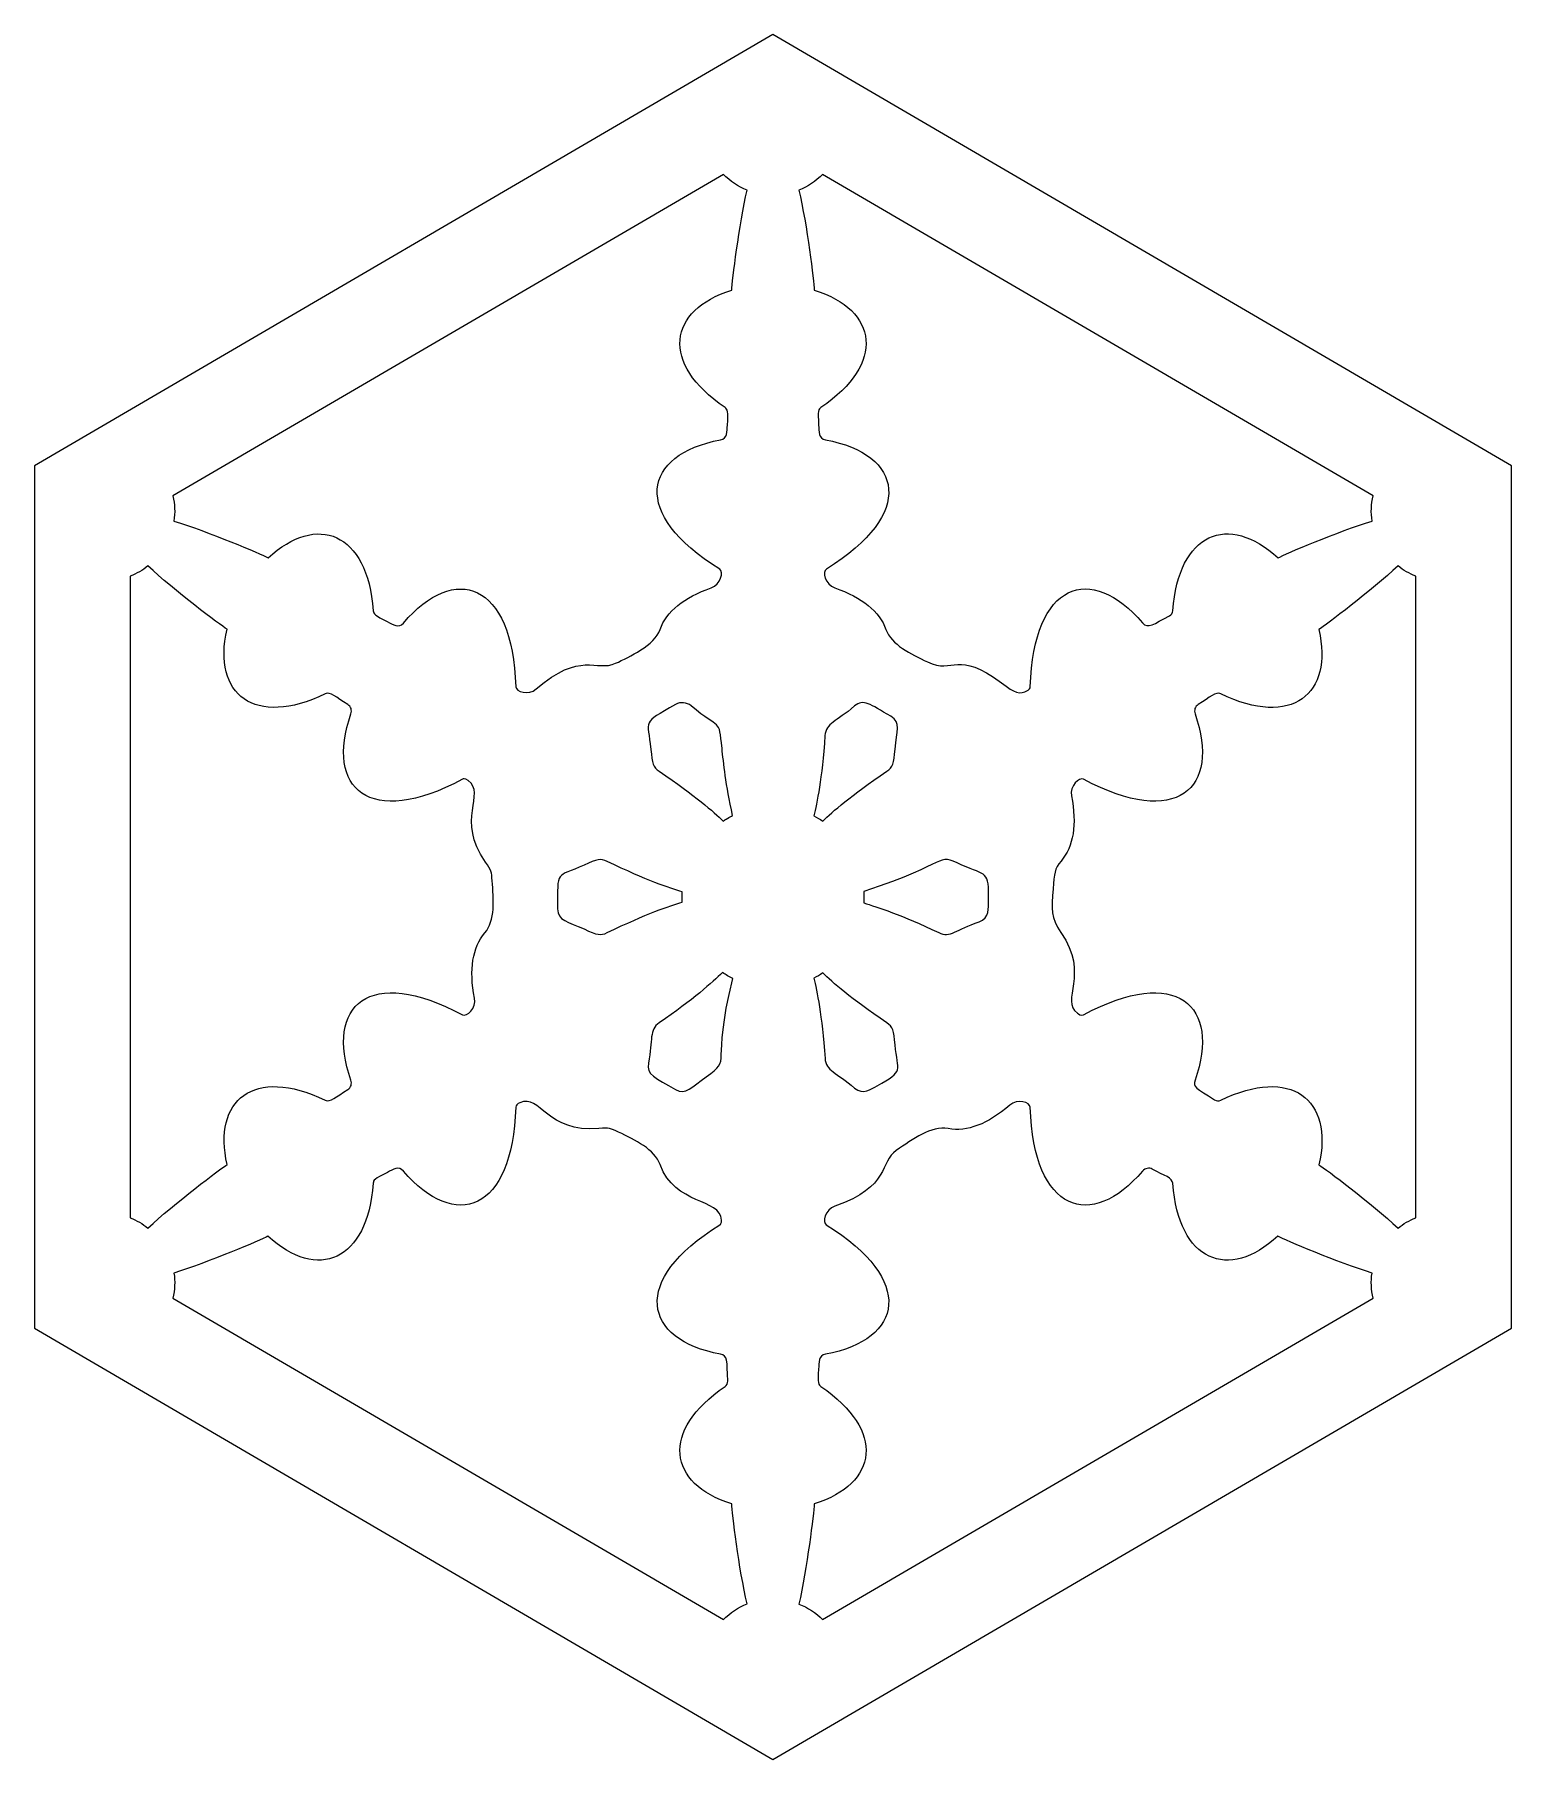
# Model space of a CAD drawing. Header units: inches. Extents: x 0.34 to 3.76, y 0.05 to 4.05.
import ezdxf

# ---------------------------------------------------------------- set-up
doc = ezdxf.new("R2010")
doc.units = ezdxf.units.IN
doc.header["$MEASUREMENT"] = 0
doc.layers.add('_U+0421_U+043B_U+043E_U+0439 1', color=7, linetype='Continuous')

msp = doc.modelspace()

# ---------------------------------------------------------------- linework, layer by layer
at = {"layer": '_U+0421_U+043B_U+043E_U+0439 1', "color": 12, "lineweight": 9, "true_color": 0xe30613}
msp.add_lwpolyline([(2.05, 4.05), (0.337, 3.05), (0.337, 1.05), (2.05, 0.05), (3.763, 1.05), (3.763, 3.05), (2.05, 4.05)], dxfattribs=at)
for points, knots in [([(1.9543, 3.4573), (1.8067, 3.4111), (1.7878, 3.2875), (1.9388, 3.1849), (1.9449, 3.1808), (1.9462, 3.1762), (1.9443, 3.1443), (1.9433, 3.1289), (1.9453, 3.1133), (1.9284, 3.1102), (1.7469, 3.0764), (1.7194, 2.9382), (1.9263, 2.8103), (1.936, 2.8042), (1.9292, 2.7746), (1.9068, 2.7668), (1.843, 2.7447), (1.803, 2.7122), (1.788, 2.6703), (1.7748, 2.6333), (1.7174, 2.6068), (1.685, 2.5919), (1.6398, 2.5714), (1.6041, 2.6219), (1.5007, 2.5324), (1.4827, 2.5168), (1.4537, 2.5257), (1.4534, 2.5373), (1.446, 2.7824), (1.3114, 2.8242), (1.1926, 2.6853), (1.1817, 2.6725), (1.1695, 2.6815), (1.1551, 2.6887), (1.1265, 2.7029), (1.1233, 2.7064), (1.1227, 2.7137), (1.1092, 2.8972), (0.9917, 2.9404), (0.8791, 2.8364), (0.8617, 2.8458), (0.739, 2.8977), (0.6604, 2.9218), (0.6635, 2.9412), (0.6626, 2.9609), (0.6581, 2.9801), (0.6581, 2.9801), (1.935, 3.7255), (1.935, 3.7255), (1.9505, 3.7096), (1.9691, 3.6972), (1.9898, 3.6893), (1.9715, 3.6095), (1.9552, 3.4778), (1.9543, 3.4573)], [0, 0, 0, 0, 1, 1, 1, 2, 2, 2, 3, 3, 3, 4, 4, 4, 5, 5, 5, 6, 6, 6, 7, 7, 7, 8, 8, 8, 9, 9, 9, 10, 10, 10, 11, 11, 11, 12, 12, 12, 13, 13, 13, 14, 14, 14, 15, 15, 15, 16, 16, 16, 17, 17, 17, 18, 18, 18, 18]), ([(2.165, 3.7256), (2.165, 3.7256), (3.4418, 2.9802), (3.4418, 2.9802), (3.4374, 2.961), (3.4365, 2.9412), (3.4396, 2.9218), (3.361, 2.8977), (3.2384, 2.8458), (3.2214, 2.8361), (3.1062, 2.9425), (2.9906, 2.8943), (2.9773, 2.7137), (2.9769, 2.7088), (2.974, 2.7044), (2.9696, 2.7021), (2.9327, 2.6826), (2.9193, 2.6715), (2.9074, 2.6854), (2.7876, 2.8255), (2.654, 2.7806), (2.6466, 2.5373), (2.6465, 2.534), (2.6446, 2.531), (2.6416, 2.5294), (2.6209, 2.5184), (2.612, 2.5225), (2.5797, 2.5468), (2.4765, 2.6241), (2.4697, 2.5657), (2.4084, 2.5951), (2.3691, 2.6138), (2.3246, 2.635), (2.312, 2.6704), (2.297, 2.7123), (2.257, 2.7447), (2.1932, 2.7668), (2.1704, 2.7747), (2.1642, 2.8044), (2.1738, 2.8103), (2.3824, 2.9393), (2.3511, 3.0767), (2.1716, 3.1102), (2.1547, 3.1133), (2.1567, 3.1291), (2.1558, 3.1444), (2.1538, 3.1782), (2.1555, 3.181), (2.1612, 3.1849), (2.3117, 3.2872), (2.2939, 3.4112), (2.1457, 3.4573), (2.1452, 3.4769), (2.1287, 3.6092), (2.1103, 3.6893), (2.1308, 3.6972), (2.1495, 3.7096), (2.165, 3.7256)], [0, 0, 0, 0, 1, 1, 1, 2, 2, 2, 3, 3, 3, 4, 4, 4, 5, 5, 5, 6, 6, 6, 7, 7, 7, 8, 8, 8, 9, 9, 9, 10, 10, 10, 11, 11, 11, 12, 12, 12, 13, 13, 13, 14, 14, 14, 15, 15, 15, 16, 16, 16, 17, 17, 17, 18, 18, 18, 19, 19, 19, 19]), ([(0.5593, 1.3059), (0.5593, 1.3059), (0.5593, 2.794), (0.5593, 2.794), (0.574, 2.7997), (0.5878, 2.8076), (0.6001, 2.8176), (0.6606, 2.7614), (0.7682, 2.68), (0.7836, 2.6713), (0.749, 2.5186), (0.8483, 2.4422), (1.0115, 2.5211), (1.0228, 2.5265), (1.0361, 2.5136), (1.0637, 2.4963), (1.0709, 2.4917), (1.074, 2.4829), (1.0711, 2.4747), (1.0102, 2.3026), (1.1138, 2.2069), (1.3297, 2.3229), (1.3312, 2.3238), (1.3353, 2.3259), (1.343, 2.3202), (1.3858, 2.2888), (1.3133, 2.229), (1.3831, 2.1311), (1.3971, 2.1113), (1.3971, 2.108), (1.3987, 2.0877), (1.4021, 2.0443), (1.406, 1.9952), (1.3817, 1.9666), (1.3529, 1.9326), (1.3448, 1.8818), (1.3576, 1.8155), (1.3621, 1.7922), (1.3399, 1.7714), (1.3297, 1.7769), (1.1134, 1.8932), (1.0104, 1.7969), (1.0711, 1.6251), (1.074, 1.617), (1.0709, 1.6081), (1.0637, 1.6036), (1.0358, 1.5861), (1.0228, 1.5734), (1.0115, 1.5788), (0.8455, 1.659), (0.7493, 1.5779), (0.7841, 1.4295), (0.7683, 1.4201), (0.6606, 1.3385), (0.6001, 1.2823), (0.5878, 1.2923), (0.574, 1.3001), (0.5593, 1.3059)], [0, 0, 0, 0, 1, 1, 1, 2, 2, 2, 3, 3, 3, 4, 4, 4, 5, 5, 5, 6, 6, 6, 7, 7, 7, 8, 8, 8, 9, 9, 9, 10, 10, 10, 11, 11, 11, 12, 12, 12, 13, 13, 13, 14, 14, 14, 15, 15, 15, 16, 16, 16, 17, 17, 17, 18, 18, 18, 19, 19, 19, 19]), ([(3.5407, 1.3059), (3.526, 1.3002), (3.5122, 1.2923), (3.4998, 1.2823), (3.4393, 1.3386), (3.3317, 1.42), (3.3164, 1.4286), (3.3509, 1.5813), (3.2517, 1.6577), (3.0884, 1.5788), (3.0839, 1.5767), (3.0788, 1.577), (3.0744, 1.5797), (3.0313, 1.6067), (3.0234, 1.6098), (3.0289, 1.6252), (3.0897, 1.7973), (2.9861, 1.893), (2.7703, 1.777), (2.7652, 1.7743), (2.7581, 1.7789), (2.756, 1.7804), (2.7149, 1.8107), (2.7859, 1.8705), (2.7176, 1.9678), (2.6933, 2.0024), (2.6967, 2.0213), (2.6997, 2.0692), (2.7019, 2.1046), (2.7033, 2.1156), (2.7182, 2.1333), (2.747, 2.1673), (2.7552, 2.2181), (2.7424, 2.2844), (2.7379, 2.3076), (2.7604, 2.3285), (2.7703, 2.323), (2.9863, 2.2069), (3.0898, 2.3025), (3.0289, 2.4748), (3.026, 2.4829), (3.0291, 2.4918), (3.0363, 2.4963), (3.0638, 2.5136), (3.0773, 2.5265), (3.0884, 2.5211), (3.2537, 2.4413), (3.351, 2.5209), (3.3159, 2.6703), (3.3316, 2.6798), (3.4393, 2.7613), (3.4999, 2.8176), (3.5122, 2.8076), (3.526, 2.7997), (3.5407, 2.7939), (3.5407, 2.7939), (3.5407, 1.3059), (3.5407, 1.3059), (3.5407, 1.3059), (3.5407, 1.3059), (3.5407, 1.3059)], [0, 0, 0, 0, 1, 1, 1, 2, 2, 2, 3, 3, 3, 4, 4, 4, 5, 5, 5, 6, 6, 6, 7, 7, 7, 8, 8, 8, 9, 9, 9, 10, 10, 10, 11, 11, 11, 12, 12, 12, 13, 13, 13, 14, 14, 14, 15, 15, 15, 16, 16, 16, 17, 17, 17, 18, 18, 18, 19, 19, 19, 20, 20, 20, 20]), ([(1.9446, 2.2324), (1.9446, 2.2324), (1.9395, 2.2295), (1.9344, 2.2262), (1.9122, 2.2477), (1.8702, 2.2846), (1.7862, 2.3416), (1.7717, 2.3515), (1.7698, 2.3589), (1.7667, 2.3924), (1.7599, 2.4641), (1.7436, 2.45), (1.8238, 2.4963), (1.8353, 2.503), (1.8502, 2.502), (1.8605, 2.493), (1.9289, 2.4337), (1.924, 2.4691), (1.9318, 2.3947), (1.9353, 2.3609), (1.9404, 2.3118), (1.9562, 2.2386), (1.9526, 2.2369), (1.9487, 2.2348), (1.9446, 2.2324)], [0, 0, 0, 0, 1, 1, 1, 2, 2, 2, 3, 3, 3, 4, 4, 4, 5, 5, 5, 6, 6, 6, 7, 7, 7, 8, 8, 8, 8]), ([(2.1448, 2.2381), (2.1523, 2.2682), (2.1633, 2.3229), (2.1706, 2.4242), (2.1728, 2.4537), (2.196, 2.4554), (2.2393, 2.493), (2.2595, 2.5104), (2.2745, 2.4973), (2.3234, 2.469), (2.3475, 2.4552), (2.3373, 2.4348), (2.3333, 2.3925), (2.3301, 2.3589), (2.3283, 2.3515), (2.3137, 2.3416), (2.2297, 2.2846), (2.1877, 2.2477), (2.1655, 2.2262), (2.159, 2.2304), (2.1519, 2.2345), (2.1448, 2.2381)], [0, 0, 0, 0, 1, 1, 1, 2, 2, 2, 3, 3, 3, 4, 4, 4, 5, 5, 5, 6, 6, 6, 7, 7, 7, 7]), ([(1.8396, 2.0621), (1.8392, 2.0544), (1.8392, 2.0461), (1.8396, 2.038), (1.8098, 2.0295), (1.7569, 2.0116), (1.6655, 1.9674), (1.6497, 1.9597), (1.6423, 1.9618), (1.6117, 1.9758), (1.5739, 1.9931), (1.5503, 1.9946), (1.5503, 2.0227), (1.5503, 2.1151), (1.5457, 2.0939), (1.6117, 2.1241), (1.6423, 2.1381), (1.6497, 2.1402), (1.6655, 2.1325), (1.7569, 2.0883), (1.8098, 2.0705), (1.8396, 2.0621)], [0, 0, 0, 0, 1, 1, 1, 2, 2, 2, 3, 3, 3, 4, 4, 4, 5, 5, 5, 6, 6, 6, 7, 7, 7, 7]), ([(2.2604, 2.0363), (2.2611, 2.0466), (2.2609, 2.0554), (2.2603, 2.0631), (2.4696, 2.1303), (2.4228, 2.1541), (2.4882, 2.1241), (2.5451, 2.0981), (2.5514, 2.1136), (2.5499, 2.04), (2.5496, 2.026), (2.553, 2.001), (2.5283, 1.9925), (2.4748, 1.974), (2.4608, 1.9546), (2.4344, 1.9674), (2.3492, 2.0086), (2.2916, 2.0266), (2.2604, 2.0363)], [0, 0, 0, 0, 1, 1, 1, 2, 2, 2, 3, 3, 3, 4, 4, 4, 5, 5, 5, 6, 6, 6, 6]), ([(1.9566, 1.8611), (1.9051, 1.6494), (1.9581, 1.6782), (1.8949, 1.6332), (1.8611, 1.6092), (1.8481, 1.5896), (1.8238, 1.6036), (1.7765, 1.6309), (1.7559, 1.6378), (1.761, 1.6644), (1.7718, 1.7201), (1.7619, 1.7418), (1.7862, 1.7583), (1.8647, 1.8115), (1.9091, 1.8525), (1.9331, 1.8747), (1.9406, 1.8696), (1.9485, 1.8651), (1.9566, 1.8611)], [0, 0, 0, 0, 1, 1, 1, 2, 2, 2, 3, 3, 3, 4, 4, 4, 5, 5, 5, 6, 6, 6, 6]), ([(2.1655, 1.8738), (2.1877, 1.8522), (2.2297, 1.8153), (2.3137, 1.7583), (2.3283, 1.7485), (2.3301, 1.7411), (2.3333, 1.7075), (2.3392, 1.645), (2.3555, 1.6474), (2.2913, 1.6121), (2.2774, 1.6044), (2.2587, 1.5902), (2.2394, 1.6069), (2.1967, 1.6439), (2.1728, 1.6465), (2.1707, 1.6758), (2.1633, 1.777), (2.1523, 1.8318), (2.1446, 1.8617), (2.1519, 1.8654), (2.1588, 1.8694), (2.1655, 1.8738)], [0, 0, 0, 0, 1, 1, 1, 2, 2, 2, 3, 3, 3, 4, 4, 4, 5, 5, 5, 6, 6, 6, 7, 7, 7, 7]), ([(1.935, 0.3744), (1.935, 0.3744), (0.6582, 1.1198), (0.6582, 1.1198), (0.6626, 1.139), (0.6635, 1.1587), (0.6605, 1.1781), (0.739, 1.2022), (0.8617, 1.2542), (0.8786, 1.2638), (0.9938, 1.1574), (1.1094, 1.2055), (1.1227, 1.3862), (1.1232, 1.3932), (1.1248, 1.3958), (1.1555, 1.4114), (1.1695, 1.4185), (1.1817, 1.4273), (1.1926, 1.4146), (1.3125, 1.2744), (1.446, 1.3193), (1.4534, 1.5627), (1.4535, 1.5669), (1.4567, 1.5704), (1.4627, 1.573), (1.5108, 1.5941), (1.5264, 1.5017), (1.6462, 1.513), (1.6703, 1.5153), (1.6732, 1.5136), (1.6916, 1.5049), (1.7308, 1.4862), (1.7754, 1.4649), (1.788, 1.4295), (1.8219, 1.335), (1.9286, 1.3514), (1.9305, 1.301), (1.9308, 1.2925), (1.9283, 1.2909), (1.9263, 1.2896), (1.7176, 1.1606), (1.7489, 1.0232), (1.9284, 0.9898), (1.9449, 0.9867), (1.9433, 0.9758), (1.945, 0.9276), (1.9452, 0.9226), (1.9428, 0.9178), (1.9388, 0.915), (1.7883, 0.8127), (1.8061, 0.6888), (1.9543, 0.6427), (1.9548, 0.623), (1.9713, 0.4908), (1.9897, 0.4107), (1.9691, 0.4027), (1.9505, 0.3904), (1.935, 0.3744)], [0, 0, 0, 0, 1, 1, 1, 2, 2, 2, 3, 3, 3, 4, 4, 4, 5, 5, 5, 6, 6, 6, 7, 7, 7, 8, 8, 8, 9, 9, 9, 10, 10, 10, 11, 11, 11, 12, 12, 12, 13, 13, 13, 14, 14, 14, 15, 15, 15, 16, 16, 16, 17, 17, 17, 18, 18, 18, 19, 19, 19, 19]), ([(2.1651, 0.3745), (2.1495, 0.3901), (2.1309, 0.4024), (2.1102, 0.4105), (2.1284, 0.4903), (2.1447, 0.6221), (2.1457, 0.6427), (2.2935, 0.6889), (2.312, 0.8125), (2.1612, 0.915), (2.1553, 0.919), (2.1537, 0.9216), (2.1557, 0.9553), (2.1567, 0.9713), (2.1547, 0.9866), (2.1716, 0.9897), (2.353, 1.0235), (2.3806, 1.1617), (2.1737, 1.2896), (2.1639, 1.2957), (2.1708, 1.3253), (2.1932, 1.3331), (2.3223, 1.3778), (2.2978, 1.4362), (2.336, 1.4623), (2.3739, 1.4883), (2.4172, 1.52), (2.4563, 1.5129), (2.5001, 1.5049), (2.5482, 1.5233), (2.5993, 1.5675), (2.6171, 1.5829), (2.6463, 1.574), (2.6466, 1.5626), (2.654, 1.3175), (2.7886, 1.2757), (2.9073, 1.4146), (2.913, 1.4211), (2.9222, 1.4229), (2.9297, 1.419), (2.9585, 1.4037), (2.9764, 1.3986), (2.9773, 1.3862), (2.9906, 1.2047), (3.1068, 1.1581), (3.2209, 1.2634), (3.2382, 1.2541), (3.361, 1.2022), (3.4395, 1.1781), (3.4365, 1.1587), (3.4374, 1.139), (3.4418, 1.1198), (3.4418, 1.1198), (2.1651, 0.3745), (2.1651, 0.3745)], [0, 0, 0, 0, 1, 1, 1, 2, 2, 2, 3, 3, 3, 4, 4, 4, 5, 5, 5, 6, 6, 6, 7, 7, 7, 8, 8, 8, 9, 9, 9, 10, 10, 10, 11, 11, 11, 12, 12, 12, 13, 13, 13, 14, 14, 14, 15, 15, 15, 16, 16, 16, 17, 17, 17, 18, 18, 18, 18])]:
    msp.add_open_spline(points, degree=3, knots=knots, dxfattribs=at)

doc.saveas('drawing.dxf')
